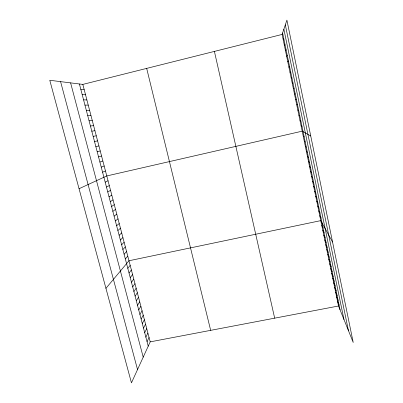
<?xml version="1.0" encoding="UTF-8"?>
<svg xmlns="http://www.w3.org/2000/svg" width="403" height="403" viewBox="0 0 403 403"><rect width="100%" height="100%" fill="white"/><g stroke="black" fill="none" stroke-linecap="round" stroke-linejoin="round"><path stroke-width="0.6" d="M282.105 34.431L286.906 20.15L353.219 342.464L338.515 306.008L282.105 34.431L82.822 84.403L49.781 80.278L131.449 382.85L150.198 341.86L82.822 84.403M283.249 39.932L283.762 38.577M284.387 45.418L284.926 44.179M147.055 341.663L149.045 337.447M145.876 337.165L147.886 333.024M285.526 50.889L286.085 49.765M144.692 332.656L146.727 328.591M143.503 328.133L145.564 324.148M142.314 323.599L144.395 319.69M141.121 319.055L143.226 315.222M139.927 314.501L142.058 310.743M286.659 56.349L287.238 55.332M138.728 309.937L140.879 306.255M137.524 305.358L139.705 301.756M136.32 300.769L138.521 297.248M135.111 296.17L137.337 292.724M287.787 61.79L288.392 60.888M133.902 291.555L136.154 288.19M132.688 286.931L134.965 283.647M131.469 282.296L133.771 279.093M130.25 277.647L132.577 274.524M129.025 272.987L131.378 269.95M288.916 67.215L289.54 66.424M127.801 268.317L130.179 265.36M105.939 288.341L128.975 260.756L320.783 220.627L332.566 242.077M125.338 258.943L127.766 256.147M124.104 254.233L126.557 251.522M122.865 249.517L125.343 246.888M290.039 72.626L290.689 71.946M121.62 244.787L124.129 242.238M120.376 240.042L122.91 237.579M119.127 235.287L121.686 232.909M117.878 230.521L120.462 228.229M291.162 78.021L291.832 77.452M116.623 225.74L119.233 223.534M115.364 220.95L118.003 218.829M114.104 216.149L116.769 214.114M112.84 211.333L115.53 209.384M111.571 206.502L114.291 204.643M292.276 83.406L292.971 82.942M110.301 201.661L113.047 199.888M109.027 196.81L111.797 195.123M107.747 191.944L110.548 190.347M106.468 187.068L109.294 185.556M105.183 182.176L108.039 180.756M293.394 88.771L294.104 88.418M79.048 188.72L106.78 175.945L302.2 131.171L310.733 135.977M102.569 172.207L105.475 170.973M101.234 167.129L104.176 165.986M99.899 162.036L102.866 160.988M294.502 94.121L295.238 93.879M98.554 156.928L101.556 155.976M97.214 151.81L100.236 150.954M95.864 146.677L98.921 145.911M94.514 141.529L97.597 140.864M150.198 341.86L338.515 306.008M93.158 136.365L96.272 135.796M295.611 99.46L296.366 99.319M91.798 131.192L94.942 130.718M90.438 126.003L93.612 125.63M89.068 120.799L92.277 120.522M87.698 115.58L90.937 115.404M296.719 104.78L297.495 104.75M86.328 110.351L89.592 110.271M84.947 105.102L88.247 105.128M83.567 99.843L86.897 99.964M82.182 94.569L85.542 94.791M297.822 110.09L298.618 110.165M80.796 89.28L84.187 89.607M298.92 115.379L299.741 115.565M300.018 120.658L300.855 120.945M301.112 125.922L301.968 126.315M303.257 136.254L304.154 136.849M304.31 141.322L305.227 142.017M305.358 146.38L306.3 147.171M306.406 151.417L307.363 152.314M307.449 156.45L308.431 157.442M308.491 161.462L309.489 162.55M309.529 166.464L310.547 167.653M310.567 171.451L311.605 172.736M311.6 176.428L312.657 177.809M312.632 181.39L313.705 182.866M313.66 186.342L314.753 187.909M314.688 191.279L315.796 192.941M315.71 196.201L316.839 197.959M316.728 201.112L317.876 202.966M317.745 206.009L318.914 207.958M318.758 210.895L319.947 212.935M319.77 215.766L320.974 217.897M321.79 225.473L323.03 227.791M322.793 230.309L324.052 232.717M323.795 235.135L325.07 237.629M324.793 239.946L326.087 242.525M325.79 244.742L327.1 247.417M326.783 249.528L328.113 252.288M327.775 254.298L329.12 257.149M328.767 259.064L330.128 262M329.75 263.809L331.13 266.836M330.737 268.549L332.132 271.657M331.719 273.269L333.13 276.468M332.697 277.984L334.127 281.269M333.674 282.684L335.12 286.054M334.646 287.374L336.107 290.83M335.618 292.049L337.099 295.59M336.586 296.714L338.082 300.341M337.553 301.368L339.064 305.076M60.586 81.628L137.529 369.556M70.606 82.877L143.211 357.139M79.401 83.975L148.233 346.152M146.682 68.389L210.663 330.349M214.411 51.408L274.67 318.163M285.324 24.845L348.429 330.581M283.868 29.177L343.971 319.534M282.599 32.96L340.046 309.801"/></g></svg>
